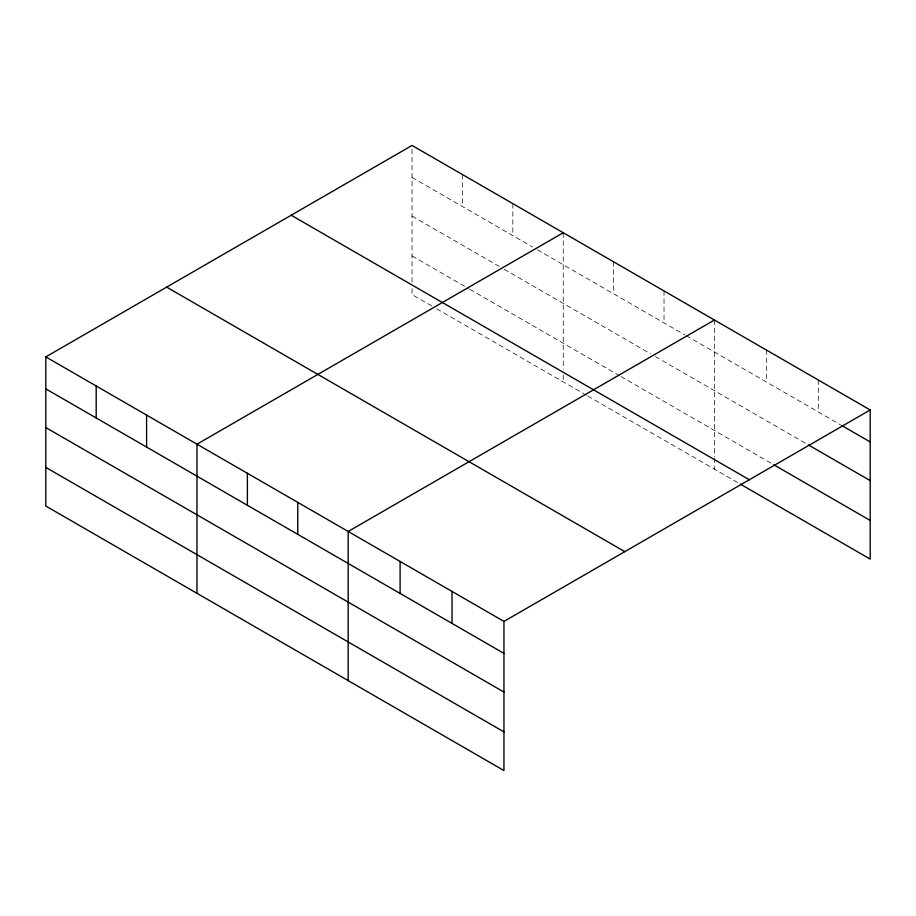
<?xml version="1.0" encoding="UTF-8"?>
<svg xmlns="http://www.w3.org/2000/svg" width="916" height="916" viewBox="0 0 916 916"><rect width="100%" height="100%" fill="white"/><g stroke="black" fill="none" stroke-linecap="round" stroke-linejoin="round"><path stroke-width="0.69" stroke-dasharray="4.58 3.44" d="M412.051 282.162L412.051 145.449M412.051 177.429L532.505 246.976M537.429 249.816L684.928 334.97M686.153 335.68L840.533 424.806M412.051 216.096L499.323 266.476M504.235 269.315L650.509 353.771M655.421 356.61L807.145 444.203M412.051 255.919L468.591 288.574M469.816 289.284L619.777 375.858M621.014 376.568L772.532 464.046M431.711 305.944L412.051 294.586L412.051 287.681M436.634 308.784L586.595 395.357M587.82 396.067L739.155 483.442M818.274 379.991L818.274 411.96M766.348 350.004L766.348 381.983M714.423 320.028L714.423 456.74M714.423 458.115L714.423 469.164M664.031 290.933L664.031 322.913M613.628 261.839L613.628 293.818M563.237 232.744L563.237 369.446M563.237 374.976L563.237 381.88M512.846 203.638L512.846 235.618M462.443 174.544L462.443 206.524"/><path stroke-width="1.37" d="M503.949 692.049L503.949 621.414L45.8 356.897L45.8 506.033L503.949 770.551L503.949 692.049L45.8 427.543M740.391 484.152L870.2 559.104L870.2 409.967L412.051 145.449L45.8 356.897M563.237 232.744L196.986 444.191L196.986 593.328M714.423 320.028L348.183 531.475L348.183 680.611M503.949 621.414L870.2 409.967M841.77 425.528L870.2 441.936M808.381 444.913L870.2 480.602M773.768 464.767L870.2 520.437M291.185 215.226L749.334 479.744M166.666 287.12L624.815 551.638M45.8 388.876L503.949 653.394M45.8 467.378L503.949 731.884M452.035 591.438L452.035 623.418M400.109 561.462L400.109 593.431M297.78 502.38L297.78 534.36M247.389 473.286L247.389 505.266M146.594 415.097L146.594 447.077M96.191 386.002L96.191 417.971"/></g></svg>
